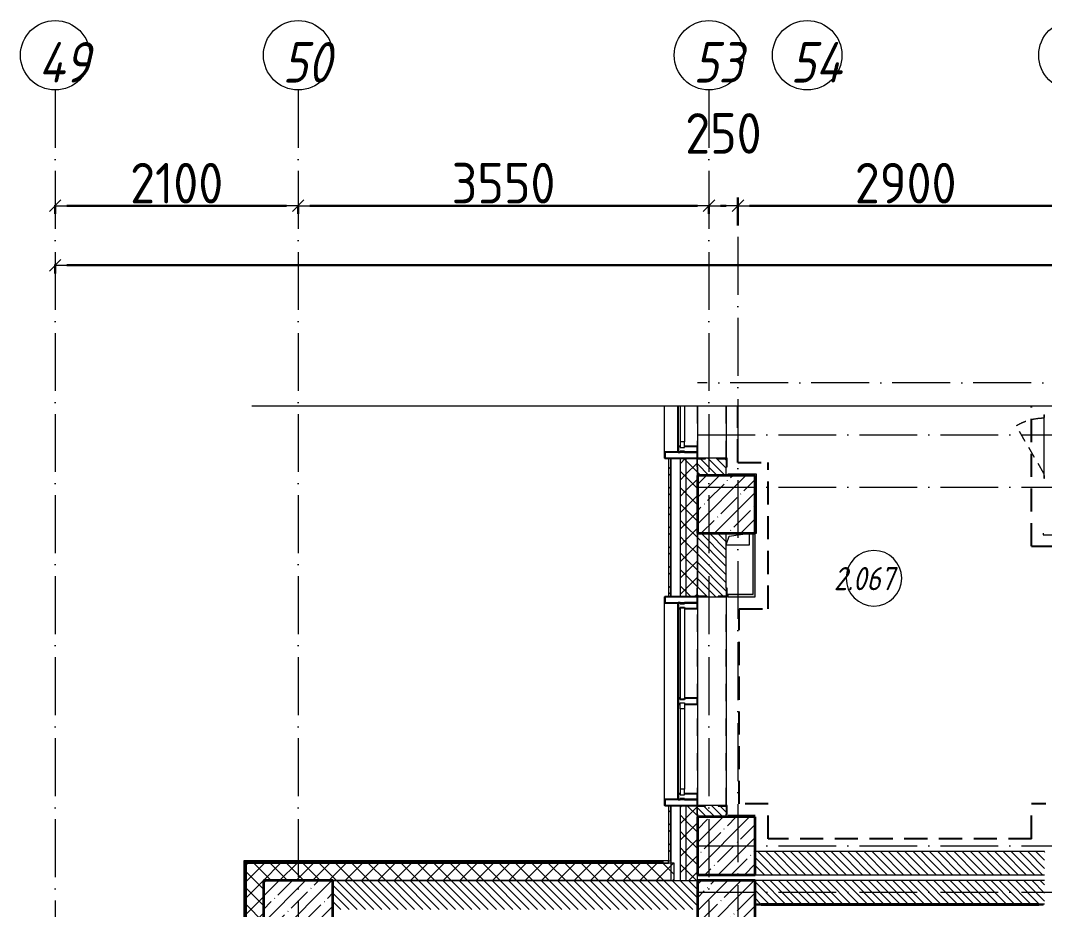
# Model space of a CAD drawing. Header units: millimetres. Extents: x -213536 to 1564669, y -45299 to 942238.
# Drawn here: x 277246 to 286096, y 257315 to 264995 of the extents above; entities that cross this region are included whole.
import ezdxf

# ---------------------------------------------------------------- set-up
doc = ezdxf.new("R2010")
doc.units = ezdxf.units.MM
for name, pattern in [('200_ШТРИХ_ш1п0_6_', [160, 100, -60]), ('50_200_ШТРИХ_1Т_ш5_п1_п1_', [700, 500, -100, 0, -100]), ('Штрих короткий', [300, 150, -150]), ('Штриховая _2 мм - 1 мм_', [300, 200, -100])]:
    doc.linetypes.add(name, pattern=pattern)
for name, color, linetype, lineweight in [('0-1', 7, 'Continuous', 5), ('0-2', 7, 'Continuous', 9), ('Импосты витража', 7, 'Continuous', 9), ('Импосты витража-1', 7, 'Continuous', 25), ('Каркас_Импост', 7, 'Continuous', 13), ('Каркас_Импост-1', 7, 'Continuous', 9), ('Марки помещений', 7, 'Continuous', 9), ('Несущие колонны', 7, 'Continuous', 9), ('Несущие колонны-1', 7, 'Continuous', 35), ('Обобщенные модели', 7, 'Continuous', 9), ('Общие ребра', 7, 'Continuous', 9), ('Окна', 7, 'Continuous', 9), ('Оси', 7, 'Continuous', 9), ('Оси-1', 7, 'Continuous', 20), ('Оси-2', 7, '50_200_ШТРИХ_1Т_ш5_п1_п1_', 9), ('Остекление-1', 7, 'Continuous', 9), ('Открывание в плане-2', 7, '200_ШТРИХ_ш1п0_6_', 9), ('Перемычка-1', 7, 'Штрих короткий', 9), ('Размеры', 7, 'Continuous', 15), ('Стены', 7, 'Continuous', 9), ('Стены-1', 7, 'Continuous', 13), ('Штриховка разреза-1', 7, 'Continuous', 9), ('Элементы узлов', 7, 'Continuous', 9)]:
    doc.layers.add(name, color=color, linetype=linetype, lineweight=lineweight)
doc.layers.add('СТ-1_1', color=7, linetype='Штриховая _2 мм - 1 мм_', lineweight=90, true_color=0x888888)
doc.layers.add('Штриховка разреза-3', color=7, linetype='Continuous', lineweight=9, true_color=0x0080ff)
doc.layers.get('0-2').off()
doc.styles.add('ISOCPEUR_I_1', font='isocpeui.ttf', dxfattribs={"width": 0.85, "height": 2.5})
doc.styles.add('ISOCPEUR_I_2', font='isocpeui.ttf', dxfattribs={"width": 0.85, "height": 2.3})
doc.styles.add('СПДС', font='isocpeur.ttf', dxfattribs={"width": 0.9})
doc.dimstyles.new('Размера А3', dxfattribs={"dimtxt": 200, "dimasz": 100, "dimexe": 70, "dimexo": 100, "dimgap": 20, "dimtad": 1, "dimdec": 0, "dimrnd": 10, "dimzin": 0, "dimdsep": 46, "dimtxsty": 'СПДС', "dimblk": 'ARROWHEAD_6', "dimcen": 1, "dimclrd": 256, "dimclre": 256, "dimclrt": 256, "dimazin": 0, "dimtfac": 1, "dimtdec": 0, "dimtmove": 2, "dimatfit": 3, "dimfxl": 1, "dimtolj": 1, "dimtzin": 0, "dimarcsym": 0})
pattern_1 = [(135, (0, 0), (-35.35534, -35.35534), [])]
pattern_2 = [(45, (0, 0), (-70.71068, 70.71068), []), (135, (0, 0), (-70.71068, -70.71068), [])]

# ---------------------------------------------------------------- blocks, each defined once
blk = doc.blocks.new('BSC_Колонна _Прямоугольная - 600х600-25984397-АИ2_02_План отделки стен 2-го этажа _Часть 2_')
at = {"layer": 'Несущие колонны'}
h = blk.add_hatch(dxfattribs=at)
h.set_pattern_fill('FP_12', color=256, style=0, pattern_type=2)
h.set_pattern_definition([(45, (-73400, -44450), (-114.04925, 114.04925), []), (45, (-73285.95, -44450), (-114.04925, 114.04925), [201.613, -40.323, 3.353, -36.97])])
h.paths.add_polyline_path([(-300, -300), (300, -300), (300, 300), (-300, 300)], flags=0)
at = {"layer": 'Несущие колонны-1'}
for p, q in [((300, 300), (-300, 300)), ((-300, 300), (-300, -300)), ((300, -300), (300, 300)), ((-300, -300), (300, -300))]:
    blk.add_line(p, q, dxfattribs=at)
blk = doc.blocks.new('BSC_Колонна _Прямоугольная - 500х500-V81-АИ2_02_План отделки стен 2-го этажа _Часть 2_')
at = {"layer": 'Несущие колонны'}
h = blk.add_hatch(dxfattribs=at)
h.set_pattern_fill('FP_91', color=256, style=0, pattern_type=2)
h.set_pattern_definition([(45, (-77100, -45050), (-114.04925, 114.04925), []), (45, (-76985.95, -45050), (-114.04925, 114.04925), [201.613, -40.323, 3.353, -36.97])])
h.paths.add_polyline_path([(-250, -250), (250, -250), (250, 250), (-250, 250), (-250, -203.2)], flags=0)
at = {"layer": 'Несущие колонны-1'}
for p, q in [((250, 250), (-250, 250)), ((-250, 250), (-250, -250)), ((250, -250), (250, 250)), ((-250, -250), (250, -250))]:
    blk.add_line(p, q, dxfattribs=at)
blk = doc.blocks.new('BSC_Колонна _Прямоугольная - 500х500-V129-АИ2_02_План отделки стен 2-го этажа _Часть 2_')
at = {"layer": 'Несущие колонны'}
h = blk.add_hatch(dxfattribs=at)
h.set_pattern_fill('FP_128', color=256, style=0, pattern_type=2)
h.set_pattern_definition([(315, (-48000, 77100), (114.04925, 114.04925), []), (315, (-48000, 76985.95), (114.04925, 114.04925), [201.613, -40.323, 3.353, -36.97])])
h.paths.add_polyline_path([(-250, 250), (-250, -250), (250, -250), (250, 250)], flags=0)
at = {"layer": 'Несущие колонны-1'}
for p, q in [((250, 250), (-250, 250)), ((-250, 250), (-250, -250)), ((250, -250), (250, 250)), ((-250, -250), (250, -250))]:
    blk.add_line(p, q, dxfattribs=at)
blk = doc.blocks.new('BSC_Колонна _Прямоугольная - 500х500-V135-АИ2_02_План отделки стен 2-го этажа _Часть 2_')
at = {"layer": 'Несущие колонны'}
h = blk.add_hatch(dxfattribs=at)
h.set_pattern_fill('FP_135', color=256, style=0, pattern_type=2)
h.set_pattern_definition([(45, (-77100, -44500), (-114.04925, 114.04925), []), (45, (-76985.95, -44500), (-114.04925, 114.04925), [201.613, -40.323, 3.353, -36.97])])
h.paths.add_polyline_path([(-250, -250), (250, -250), (250, 250), (-250, 250)], flags=0)
at = {"layer": 'Несущие колонны-1'}
for p, q in [((250, 250), (-250, 250)), ((-250, 250), (-250, -250)), ((250, -250), (250, 250)), ((-250, -250), (250, -250))]:
    blk.add_line(p, q, dxfattribs=at)
blk = doc.blocks.new('Проем_Дверь_Прямоугольный - 1800х2700h_оконные проемы-V166-АИ2_02_План отделки стен 2-го этажа _Часть 2_')
at = {"layer": 'Перемычка-1'}
for p, q in [((900, 125), (450, 125)), ((900, -125), (450, -125))]:
    blk.add_line(p, q, dxfattribs=at)
blk = doc.blocks.new('Проем_Дверь_Прямоугольный - 1800х2700h_оконные проемы-25805030-АИ2_02_План отделки стен 2-го этажа _Часть 2_')
at = {"layer": 'Перемычка-1'}
for p, q in [((900, 125), (-900, 125)), ((900, -125), (-900, -125))]:
    blk.add_line(p, q, dxfattribs=at)
blk = doc.blocks.new('PNS_Панель прямоугольная2 - Нр_Стекло - 40мм-V167-АИ2_02_План отделки стен 2-го этажа _Часть 2_')
at = {"layer": 'Каркас_Импост'}
for p, q in [((397.5, 40), (347.5, 40)), ((347.5, 40), (347.5, 0)), ((397.5, 0), (397.5, 40)), ((347.5, 0), (397.5, 0))]:
    blk.add_line(p, q, dxfattribs=at)
at = {"layer": 'Каркас_Импост-1'}
for p, q in [((37.5, 40), (347.5, 40)), ((37.5, 0), (347.5, 0))]:
    blk.add_line(p, q, dxfattribs=at)
blk = doc.blocks.new('Прямоугольный импост - Импост структурный с накладкой - 150мм-V168-АИ2_02_План отделки стен 2-го этажа _Часть 2_')
at = {"layer": 'Импосты витража'}
for p, q in [((76683, 48850), (76683, 48500)), ((76850, 48850), (76850, 48500))]:
    blk.add_line(p, q, dxfattribs=at)
blk = doc.blocks.new('Прямоугольный импост - Импост структурный с накладкой - 150мм-V150-АИ2_02_План отделки стен 2-го этажа _Часть 2_')
at = {"layer": 'Импосты витража-1'}
for p, q in [((-25, 0), (-25, 17)), ((-25, 17), (25, 17)), ((25, 0), (15, 0)), ((15, 0), (15, -40)), ((25, 17), (25, 0)), ((-25, -150), (-25, -40)), ((15, -40), (25, -40)), ((25, -40), (25, -150)), ((25, -150), (-25, -150))]:
    blk.add_line(p, q, dxfattribs=at)
blk = doc.blocks.new('Прямоугольный импост - Откос НВФ_50х280 мм-25993834-АИ2_02_План отделки стен 2-го этажа _Часть 2_')
at = {"layer": 'Импосты витража-1'}
for p, q in [((-50, 130), (0, 130)), ((-50, -150), (-50, 130)), ((0, 130), (0, -144)), ((0, -150), (-50, -150))]:
    blk.add_line(p, q, dxfattribs=at)
blk = doc.blocks.new('PNS_Панель прямоугольная2 - Нр_Стекло - 40мм-26243474-АИ2_02_План отделки стен 2-го этажа _Часть 2_')
at = {"layer": 'Каркас_Импост'}
for p, q in [((-397.5, 0), (-397.5, 40)), ((-397.5, 40), (-347.5, 40)), ((-347.5, 40), (-347.5, 0)), ((397.5, 40), (347.5, 40)), ((347.5, 40), (347.5, 0)), ((397.5, 0), (397.5, 40)), ((-347.5, 0), (-397.5, 0)), ((347.5, 0), (397.5, 0))]:
    blk.add_line(p, q, dxfattribs=at)
at = {"layer": 'Каркас_Импост-1'}
for p, q in [((-347.5, 40), (347.5, 40)), ((-347.5, 0), (347.5, 0))]:
    blk.add_line(p, q, dxfattribs=at)
blk = doc.blocks.new('Прямоугольный импост - Импост структурный с накладкой - 150мм-25647633-АИ2_02_План отделки стен 2-го этажа _Часть 2_')
at = {"layer": 'Импосты витража-1'}
for p, q in [((-25, 0), (-25, 17)), ((-25, 17), (25, 17)), ((-15, 0), (-25, 0)), ((-15, -40), (-15, 0)), ((25, 17), (25, 0)), ((-25, -150), (-25, -40)), ((-25, -40), (-15, -40)), ((25, -40), (25, -150)), ((25, -150), (-25, -150))]:
    blk.add_line(p, q, dxfattribs=at)
blk = doc.blocks.new('Прямоугольный импост - Импост структурный с накладкой - 150мм-25647642-АИ2_02_План отделки стен 2-го этажа _Часть 2_')
at = {"layer": 'Импосты витража'}
for p, q in [((42475, -100), (43250, -100)), ((42475, -267), (43250, -267))]:
    blk.add_line(p, q, dxfattribs=at)
blk = doc.blocks.new('PNS_Панель прямоугольная1 - Нр_Стекло - 40мм-25259299-АИ2_02_План отделки стен 2-го этажа _Часть 2_')
at = {"layer": 'Остекление-1'}
for p, q in [((-387.5, 40), (387.5, 40)), ((-397.5, 0), (397.5, 0)), ((387.5, 0), (-387.5, 0))]:
    blk.add_line(p, q, dxfattribs=at)
blk = doc.blocks.new('Прямоугольный импост - Импост структурный с накладкой - 150мм-25647644-АИ2_02_План отделки стен 2-го этажа _Часть 2_')
at = {"layer": 'Импосты витража-1'}
for p, q in [((-25, 0), (-25, 17)), ((-25, 17), (25, 17)), ((-15, 0), (-25, 0)), ((-15, -40), (-15, 0)), ((25, 0), (15, 0)), ((15, 0), (15, -40)), ((25, 17), (25, 0)), ((-25, -150), (-25, -40)), ((-25, -40), (-15, -40)), ((15, -40), (25, -40)), ((25, -40), (25, -150)), ((25, -150), (-25, -150))]:
    blk.add_line(p, q, dxfattribs=at)
blk = doc.blocks.new('Прямоугольный импост - Откос НВФ_50х280 мм-25993838-АИ2_02_План отделки стен 2-го этажа _Часть 2_')
at = {"layer": 'Импосты витража-1'}
for p, q in [((0, 130), (-50, 130)), ((-50, 130), (-50, -150)), ((0, -144), (0, 130)), ((-50, -150), (0, -150))]:
    blk.add_line(p, q, dxfattribs=at)
blk = doc.blocks.new('Фахверк_СКБ_Уголок - 250_2700_1-27501432-АИ2_02_План отделки стен 2-го этажа _Часть 2_')
at = {"layer": 'Обобщенные модели'}
for p, q in [((200, 181), (125, 181)), ((125, 181), (125, 106)), ((200, 175), (200, 181)), ((125, 106), (131, 106)), ((131, 106), (131, 175)), ((131, 175), (200, 175)), ((131, -6), (125, -6)), ((125, -6), (125, -81)), ((125, -81), (200, -81)), ((131, -75), (131, -6)), ((200, -75), (131, -75)), ((200, -81), (200, -75))]:
    blk.add_line(p, q, dxfattribs=at)
blk = doc.blocks.new('Фахверк_СКБ_Уголок - 250_2700-27497298-АИ2_02_План отделки стен 2-го этажа _Часть 2_')
at = {"layer": 'Обобщенные модели'}
for p, q in [((200, 181), (125, 181)), ((125, 181), (125, 106)), ((200, 175), (200, 181)), ((125, 106), (131, 106)), ((131, 106), (131, 175)), ((131, 175), (200, 175)), ((131, -6), (125, -6)), ((125, -6), (125, -81)), ((125, -81), (200, -81)), ((131, -75), (131, -6)), ((200, -75), (131, -75)), ((200, -81), (200, -75))]:
    blk.add_line(p, q, dxfattribs=at)
blk = doc.blocks.new('Л_Общий_Лючок - Лючок-29684560-АИ2_02_План отделки стен 2-го этажа _Часть 2_')
at = {"layer": 'Окна'}
for p, q in [((524, 6), (-24, 6)), ((-24, 6), (-24, 0)), ((-24, 0), (0, 0)), ((500, 0), (524, 0)), ((524, 6), (524, 0))]:
    blk.add_line(p, q, dxfattribs=at)
at = {"layer": 'Открывание в плане-2'}
blk.add_line((16.4, 6), (428.6, 244), dxfattribs=at)
blk.add_arc((6, 0), 488, 0.70805, 30, dxfattribs=at)
blk = doc.blocks.new('AR_Отверстие прямоугольное _в плите_ - AR_Отверстие прямоугольное _в плите_-V209-АИ2_02_План отделки стен 2-го этажа _Часть 2_')
at = {"layer": 'Обобщенные модели'}
for p, q in [((-100, -50), (-75, 25)), ((-75, 25), (100, 50)), ((100, -50), (100, 50)), ((-100, -50), (100, -50))]:
    blk.add_line(p, q, dxfattribs=at)
blk = doc.blocks.new('Отлив_СКБ - Отлив витража_120_НВФ-V242-АИ2_02_План отделки стен 2-го этажа _Часть 2_')
at = {"layer": 'Окна'}
for p, q in [((0, 113), (0, 120)), ((450, 120), (0, 120)), ((50, 2), (450, 2))]:
    blk.add_line(p, q, dxfattribs=at)
blk = doc.blocks.new('Отлив_СКБ - Отлив витража_120_НВФ-31885689-АИ2_02_План отделки стен 2-го этажа _Часть 2_')
at = {"layer": 'Окна'}
for p, q in [((0, 113), (0, 120)), ((1800, 120), (0, 120)), ((1800, 120), (1800, 113)), ((50, 2), (1750, 2))]:
    blk.add_line(p, q, dxfattribs=at)
blk = doc.blocks.new('Стены 10 - Стены 4-31628020-АИ2_02_План отделки стен 2-го этажа _Часть 2_')
at = {"layer": 'Стены-1'}
for p, q in [((23850, 9731), (23800, 9731)), ((23800, 9731), (23800, 9711)), ((23800, 9711), (23850, 9711)), ((23850, 9711), (23850, 9731))]:
    blk.add_line(p, q, dxfattribs=at)
blk = doc.blocks.new('0125-Р-ОО-Ш2-АР-о_23_10_2024_rvt-1-АИ2_02_План отделки стен 2-го этажа _Часть 2_')
at = {"layer": 'Штриховка разреза-1'}
h = blk.add_hatch(dxfattribs=at)
h.set_pattern_fill('FP_80', color=256, style=0, pattern_type=2)
h.set_pattern_definition([(45, (0, 0), (-85.53659, 85.53659), []), (45, (57.02, 0), (-85.53659, 85.53659), [])])
h.paths.add_polyline_path([(76600, 44920), (76620, 44920), (76620, 45400), (76600, 45400)], flags=0)
h.paths.add_polyline_path([(76620, 47200), (76620, 48400), (76600, 48400), (76600, 47200)], flags=0)
h = blk.add_hatch(dxfattribs=at)
h.set_pattern_fill('FP_81', color=256, style=0, pattern_type=2)
h.set_pattern_definition(pattern_2)
h.paths.add_polyline_path([(76750, 44750), (76750, 45400), (76700, 45400), (76700, 44750)], flags=0)
h.paths.add_polyline_path([(76700, 47200), (76750, 47200), (76750, 48400), (76700, 48400), (76700, 47618.9)], flags=0)
h = blk.add_hatch(dxfattribs=at)
h.set_pattern_fill('FP_81', color=256, style=0, pattern_type=2)
h.set_pattern_definition(pattern_2)
h.paths.add_polyline_path([(76750, 44750), (76850, 44750), (76850, 45325), (76844, 45325), (76844, 45400), (76750, 45400), (76750, 44846.8)], flags=0)
h.paths.add_polyline_path([(76750, 47200), (76844, 47200), (76844, 47275), (76850, 47275), (76850, 48325), (76844, 48325), (76844, 48400), (76750, 48400), (76750, 47618.9)], flags=0)
h = blk.add_hatch(dxfattribs=at)
h.set_pattern_fill('FP_2', color=256, style=0, pattern_type=2)
h.set_pattern_definition(pattern_1)
h.paths.add_polyline_path([(77038.4, 48250), (77100, 48250), (77100, 48394), (77031, 48394), (77031, 48400), (76919, 48400), (76919, 48394), (76850, 48394), (76850, 48250), (76919, 48250)], flags=0)
h = blk.add_hatch(dxfattribs=at)
h.set_pattern_fill('FP_2', color=256, style=0, pattern_type=2)
h.set_pattern_definition(pattern_1)
h.paths.add_polyline_path([(76919, 45300), (77100, 45300), (77100, 45394), (77031, 45394), (77031, 45400), (76919, 45400), (76919, 45394), (76850, 45394), (76850, 45300)], flags=0)
h.paths.add_polyline_path([(77031, 47200), (77031, 47206), (77100, 47206), (77100, 47750), (76850, 47750), (76850, 47206), (76919, 47206), (76919, 47200)], flags=0)
h = blk.add_hatch(dxfattribs=at)
h.set_pattern_fill('FP_2', color=256, style=0, pattern_type=2)
h.set_pattern_definition(pattern_1)
h.paths.add_polyline_path([(79850, 44800), (79850, 45000), (77350, 45000), (77350, 44800), (79834.4, 44800)], flags=0)
h = blk.add_hatch(dxfattribs=at)
h.set_pattern_fill('FP_81', color=256, style=0, pattern_type=2)
h.set_pattern_definition(pattern_2)
h.paths.add_polyline_path([(73025, 14150), (73100, 14150), (73100, 15445), (73094, 15445), (73094, 15520), (72950, 15520), (72950, 14150)], flags=0)
h.paths.add_polyline_path([(73094, 17220), (73094, 17295), (73100, 17295), (73100, 18085), (73094, 18085), (73094, 18160), (72950, 18160), (72950, 17220)], flags=0)
h.paths.add_polyline_path([(73094, 19860), (73094, 19935), (73100, 19935), (73100, 21325), (73094, 21325), (73094, 21400), (72950, 21400), (72950, 19860)], flags=0)
h.paths.add_polyline_path([(73094, 23100), (73094, 23175), (73100, 23175), (73100, 23965), (73094, 23965), (73094, 24040), (72950, 24040), (72950, 23100)], flags=0)
h.paths.add_polyline_path([(72950, 25740), (73094, 25740), (73094, 25815), (73100, 25815), (73100, 27205), (73094, 27205), (73094, 27280), (72950, 27280), (72950, 26366)], flags=0)
h.paths.add_polyline_path([(73094, 28980), (73094, 29055), (73100, 29055), (73100, 29845), (73094, 29845), (73094, 29920), (72950, 29920), (72950, 28980)], flags=0)
h.paths.add_polyline_path([(73094, 31620), (73094, 31695), (73100, 31695), (73100, 33085), (73094, 33085), (73094, 33160), (72950, 33160), (72950, 31620)], flags=0)
h.paths.add_polyline_path([(73094, 34860), (73094, 34935), (73100, 34935), (73100, 35725), (73094, 35725), (73094, 35800), (72950, 35800), (72950, 34860)], flags=0)
h.paths.add_polyline_path([(73094, 37500), (73094, 37575), (73100, 37575), (73100, 38965), (73094, 38965), (73094, 39040), (72950, 39040), (72950, 37500)], flags=0)
h.paths.add_polyline_path([(72950, 40740), (73094, 40740), (73094, 40815), (73100, 40815), (73100, 41605), (73094, 41605), (73094, 41680), (72950, 41680), (72950, 40746)], flags=0)
h.paths.add_polyline_path([(73094, 43380), (73094, 43455), (73100, 43455), (73100, 44900), (72950, 44900), (72950, 43380)], flags=0)
h = blk.add_hatch(dxfattribs=at)
h.set_pattern_fill('FP_81', color=256, style=0, pattern_type=2)
h.set_pattern_definition(pattern_2)
h.paths.add_polyline_path([(76650, 44750), (76650, 44900), (73100, 44900), (73100, 44750), (76106.4, 44750)], flags=0)
h = blk.add_hatch(dxfattribs=at)
h.set_pattern_fill('FP_2', color=256, style=0, pattern_type=2)
h.set_pattern_definition(pattern_1)
h.paths.add_polyline_path([(76850, 44500), (76850, 44750), (73700, 44750), (73700, 44500), (76106.4, 44500)], flags=0)
h = blk.add_hatch(dxfattribs=at)
h.set_pattern_fill('FP_2', color=256, style=0, pattern_type=2)
h.set_pattern_definition(pattern_1)
h.paths.add_polyline_path([(77350, 44550), (79850, 44550), (79850, 44750), (77350, 44750)], flags=0)
at = {"layer": 'Общие ребра'}
for p, q in [((76620, 47200), (76620, 48400)), ((76620, 48400), (76620, 47200)), ((76700, 48400), (76700, 47200)), ((76750, 48400), (76750, 47200)), ((76850, 48325), (76850, 48250)), ((76850, 48250), (76850, 48325)), ((76850, 47750), (76850, 47275)), ((76850, 47275), (76850, 47750)), ((76620, 44920), (76620, 45400)), ((76620, 45400), (76620, 44920)), ((76700, 45400), (76700, 44750)), ((76750, 45400), (76750, 44750)), ((76850, 45325), (76850, 45300)), ((76850, 45300), (76850, 45325)), ((76550, 44912), (72938, 44912)), ((72938, 44907), (72938, 44912)), ((72938, 44900), (72938, 44907)), ((72938, 44900), (72938, 43380)), ((76550, 44907), (72943, 44907)), ((72943, 44900), (72943, 44907)), ((72943, 44900), (72943, 43380)), ((72950, 44900), (72950, 43380)), ((72950, 43380), (72950, 44900)), ((76620, 44750), (76700, 44750)), ((76700, 44750), (76750, 44750)), ((76750, 44750), (76850, 44750))]:
    blk.add_line(p, q, dxfattribs=at)
at = {"layer": 'Стены'}
for p, q in [((77100, 48850), (77100, 48400)), ((77100, 47200), (77100, 45400))]:
    blk.add_line(p, q, dxfattribs=at)
at = {"layer": 'Стены-1'}
for p, q in [((76620, 48400), (76600, 48400)), ((76600, 48400), (76600, 47200)), ((76844, 48400), (76620, 48400)), ((77031, 48400), (76919, 48400)), ((77100, 48250), (77100, 48325)), ((77100, 47275), (77100, 47750)), ((76600, 47200), (76620, 47200)), ((76620, 47200), (76844, 47200)), ((76919, 47200), (77031, 47200)), ((76620, 45400), (76600, 45400)), ((76600, 45400), (76600, 44920)), ((76844, 45400), (76620, 45400)), ((77031, 45400), (76919, 45400)), ((77100, 45300), (77100, 45325)), ((79850, 45000), (77350, 45000)), ((76550, 44920), (72930, 44920)), ((72930, 44920), (72930, 44912)), ((72930, 44912), (72930, 44900)), ((72930, 44900), (72930, 43380)), ((73100, 44900), (72950, 44900)), ((72950, 44900), (76550, 44900)), ((76650, 44900), (73100, 44900)), ((76550, 44900), (76550, 44920)), ((76600, 44920), (76620, 44920)), ((76620, 44920), (76620, 44750)), ((76650, 44750), (76650, 44900)), ((76850, 44750), (76850, 44800)), ((77350, 44800), (79850, 44800)), ((76620, 44750), (73700, 44750)), ((73700, 44750), (76650, 44750)), ((79850, 44750), (77350, 44750)), ((77350, 44550), (79850, 44550))]:
    blk.add_line(p, q, dxfattribs=at)
at = {"layer": '0-2'}
for name, p, rotation in [('Отлив_СКБ - Отлив витража_120_НВФ-V242-АИ2_02_План отделки стен 2-го этажа _Часть 2_', (76683, 48400), 90), ('PNS_Панель прямоугольная2 - Нр_Стекло - 40мм-V167-АИ2_02_План отделки стен 2-го этажа _Часть 2_', (76700, 48887.5), 269.9999999999966), ('Проем_Дверь_Прямоугольный - 1800х2700h_оконные проемы-V166-АИ2_02_План отделки стен 2-го этажа _Часть 2_', (76975, 49300), 269.9999999999999), ('Л_Общий_Лючок - Лючок-29684560-АИ2_02_План отделки стен 2-го этажа _Часть 2_', (79850, 48250), 89.9999999999999), ('Фахверк_СКБ_Уголок - 250_2700_1-27501432-АИ2_02_План отделки стен 2-го этажа _Часть 2_', (76925, 48525), 269.9999999999999), ('BSC_Колонна _Прямоугольная - 500х500-V129-АИ2_02_План отделки стен 2-го этажа _Часть 2_', (77100, 48000), 89.9999999999999), ('Фахверк_СКБ_Уголок - 250_2700-27497298-АИ2_02_План отделки стен 2-го этажа _Часть 2_', (77025, 47075), 89.99999999999991), ('Отлив_СКБ - Отлив витража_120_НВФ-31885689-АИ2_02_План отделки стен 2-го этажа _Часть 2_', (76683, 45400), 90), ('Прямоугольный импост - Откос НВФ_50х280 мм-25993838-АИ2_02_План отделки стен 2-го этажа _Часть 2_', (76700, 47200), 89.99999999999659), ('Проем_Дверь_Прямоугольный - 1800х2700h_оконные проемы-25805030-АИ2_02_План отделки стен 2-го этажа _Часть 2_', (76975, 46300), 269.9999999999999), ('Прямоугольный импост - Импост структурный с накладкой - 150мм-25647642-АИ2_02_План отделки стен 2-го этажа _Часть 2_', (76950, 89575), 269.9999999999988), ('PNS_Панель прямоугольная1 - Нр_Стекло - 40мм-25259299-АИ2_02_План отделки стен 2-го этажа _Часть 2_', (76700, 46712.5), 269.9999999999966), ('Прямоугольный импост - Импост структурный с накладкой - 150мм-25647642-АИ2_02_План отделки стен 2-го этажа _Часть 2_', (76950, 88750), 269.9999999999988), ('PNS_Панель прямоугольная2 - Нр_Стекло - 40мм-26243474-АИ2_02_План отделки стен 2-го этажа _Часть 2_', (76700, 45887.5), 269.9999999999966), ('Фахверк_СКБ_Уголок - 250_2700_1-27501432-АИ2_02_План отделки стен 2-го этажа _Часть 2_', (76925, 45525), 269.9999999999999)]:
    blk.add_blockref(name, p, dxfattribs=dict(at, rotation=rotation))
for name, p in [('Прямоугольный импост - Импост структурный с накладкой - 150мм-V168-АИ2_02_План отделки стен 2-го этажа _Часть 2_', (0, 0)), ('AR_Отверстие прямоугольное _в плите_ - AR_Отверстие прямоугольное _в плите_-V209-АИ2_02_План отделки стен 2-го этажа _Часть 2_', (77200, 47700)), ('BSC_Колонна _Прямоугольная - 500х500-V81-АИ2_02_План отделки стен 2-го этажа _Часть 2_', (77100, 45050)), ('Стены 10 - Стены 4-31628020-АИ2_02_План отделки стен 2-го этажа _Часть 2_', (52750, 35189)), ('BSC_Колонна _Прямоугольная - 600х600-25984397-АИ2_02_План отделки стен 2-го этажа _Часть 2_', (73400, 44450)), ('BSC_Колонна _Прямоугольная - 500х500-V135-АИ2_02_План отделки стен 2-го этажа _Часть 2_', (77100, 44500))]:
    blk.add_blockref(name, p, dxfattribs=at)
at = {"layer": '0-2', "extrusion": (0, 0, -1), "rotation": 270.0000000000034}
for name, p in [('Прямоугольный импост - Импост структурный с накладкой - 150мм-V150-АИ2_02_План отделки стен 2-го этажа _Часть 2_', (-76700, 48475)), ('Прямоугольный импост - Откос НВФ_50х280 мм-25993834-АИ2_02_План отделки стен 2-го этажа _Часть 2_', (-76700, 48400)), ('Прямоугольный импост - Импост структурный с накладкой - 150мм-25647644-АИ2_02_План отделки стен 2-го этажа _Часть 2_', (-76700, 47125)), ('Прямоугольный импост - Импост структурный с накладкой - 150мм-25647633-АИ2_02_План отделки стен 2-го этажа _Часть 2_', (-76700, 46300)), ('Прямоугольный импост - Импост структурный с накладкой - 150мм-V150-АИ2_02_План отделки стен 2-го этажа _Часть 2_', (-76700, 45475)), ('Прямоугольный импост - Откос НВФ_50х280 мм-25993834-АИ2_02_План отделки стен 2-го этажа _Часть 2_', (-76700, 45400))]:
    blk.add_blockref(name, p, dxfattribs=at)
blk = doc.blocks.new('DET_Линия разрыва - По умолчанию-18881922-АИ2_02_План отделки стен 2-го этажа _Часть 2_')
at = {"layer": 'Элементы узлов'}
blk.add_line((16354.1, 0), (224.2, 0), dxfattribs=at)
blk = doc.blocks.new('AI_Марка_Помещение_х1__Общий_E___ISO-2_1K_ - Номер-16210215-АИ2_02_План отделки стен 2-го этажа _Часть 2_')
at = {"layer": 'Марки помещений'}
for start, end in [(360, 180), (180, 360)]:
    blk.add_arc((0.039, 0.312), 2.4, start, end, dxfattribs=at)
blk = doc.blocks.new('Ось сетки - Круг_Ø6_00__ISO-2_5_0_9K_-16731441-АИ2_02_План отделки стен 2-го этажа _Часть 2_')
at = {"layer": 'Оси-1'}
blk.add_circle((0, 0), 3, dxfattribs=at)
blk = doc.blocks.new('ARROWHEAD_6')
at = {"color": 0, "linetype": 'Continuous'}
for p, q in [((0, 0), (-1, 0)), ((-0.5, -0.5), (0.5, 0.5))]:
    blk.add_line(p, q, dxfattribs=at)
blk = doc.blocks.new('*D3002')
at = {"layer": 'Defpoints', "color": 0, "transparency": 16777216}
for p in [(277545.6, 263501.1), (279645.6, 263501.1), (279645.6, 263395.1)]:
    blk.add_point(p, dxfattribs=at)
at = {"layer": 'Размеры', "lineweight": -2, "transparency": 16777216}
for p, q in [((277545.6, 263401.1), (277545.6, 263325.1)), ((277645.6, 263395.1), (279545.6, 263395.1)), ((279645.6, 263401.1), (279645.6, 263325.1))]:
    blk.add_line(p, q, dxfattribs=at)
at = {"layer": 'Размеры', "lineweight": -2, "transparency": 16777216, "xscale": 100, "yscale": 100, "zscale": 100, "rotation": 180}
blk.add_blockref('ARROWHEAD_6', (277545.6, 263395.1), dxfattribs=at)
at = {"layer": 'Размеры', "lineweight": -2, "transparency": 16777216, "xscale": 100, "yscale": 100, "zscale": 100}
blk.add_blockref('ARROWHEAD_6', (279645.6, 263395.1), dxfattribs=at)
at = {"layer": 'Размеры', "lineweight": 25, "transparency": 16777216, "insert": (278595.6, 263590.1), "char_height": 350, "width": 2.3, "attachment_point": 5, "style": 'СПДС'}
blk.add_mtext('\\A1;2100', dxfattribs=at)
blk = doc.blocks.new('*D3003')
at = {"layer": 'Defpoints', "color": 0, "transparency": 16777216}
for p in [(279645.6, 263501.1), (283195.6, 263501.1), (283195.6, 263395.1)]:
    blk.add_point(p, dxfattribs=at)
at = {"layer": 'Размеры', "lineweight": -2, "transparency": 16777216}
for p, q in [((279645.6, 263401.1), (279645.6, 263325.1)), ((279745.6, 263395.1), (283095.6, 263395.1)), ((283195.6, 263401.1), (283195.6, 263325.1))]:
    blk.add_line(p, q, dxfattribs=at)
at = {"layer": 'Размеры', "lineweight": -2, "transparency": 16777216, "xscale": 100, "yscale": 100, "zscale": 100, "rotation": 180}
blk.add_blockref('ARROWHEAD_6', (279645.6, 263395.1), dxfattribs=at)
at = {"layer": 'Размеры', "lineweight": -2, "transparency": 16777216, "xscale": 100, "yscale": 100, "zscale": 100}
blk.add_blockref('ARROWHEAD_6', (283195.6, 263395.1), dxfattribs=at)
at = {"layer": 'Размеры', "lineweight": 25, "transparency": 16777216, "insert": (281420.6, 263590.1), "char_height": 350, "width": 2.488, "attachment_point": 5, "style": 'СПДС'}
blk.add_mtext('\\A1;3550', dxfattribs=at)
blk = doc.blocks.new('*D3004')
at = {"layer": 'Defpoints', "color": 0, "transparency": 16777216}
for p in [(283195.6, 263501.1), (283445.6, 263395.1), (283445.6, 263125.4)]:
    blk.add_point(p, dxfattribs=at)
at = {"layer": 'Размеры', "lineweight": -2, "transparency": 16777216}
for p, q in [((283445.6, 263225.4), (283445.6, 263465.1)), ((283195.6, 263401.1), (283195.6, 263325.1)), ((283295.6, 263395.1), (283345.6, 263395.1))]:
    blk.add_line(p, q, dxfattribs=at)
at = {"layer": 'Размеры', "lineweight": -2, "transparency": 16777216, "xscale": 100, "yscale": 100, "zscale": 100, "rotation": 180}
blk.add_blockref('ARROWHEAD_6', (283195.6, 263395.1), dxfattribs=at)
at = {"layer": 'Размеры', "lineweight": -2, "transparency": 16777216, "xscale": 100, "yscale": 100, "zscale": 100}
blk.add_blockref('ARROWHEAD_6', (283445.6, 263395.1), dxfattribs=at)
at = {"layer": 'Размеры', "lineweight": 25, "transparency": 16777216, "insert": (283320.6, 264020.1), "char_height": 350, "width": 1.866, "attachment_point": 5, "style": 'СПДС'}
blk.add_mtext('\\A1;250', dxfattribs=at)
blk = doc.blocks.new('*D3005')
at = {"layer": 'Defpoints', "color": 0, "transparency": 16777216}
for p in [(286345.6, 263501.1), (286345.6, 263395.1), (283445.6, 263125.4)]:
    blk.add_point(p, dxfattribs=at)
at = {"layer": 'Размеры', "lineweight": -2, "transparency": 16777216}
for p, q in [((283445.6, 263225.4), (283445.6, 263465.1)), ((283545.6, 263395.1), (286245.6, 263395.1)), ((286345.6, 263401.1), (286345.6, 263325.1))]:
    blk.add_line(p, q, dxfattribs=at)
at = {"layer": 'Размеры', "lineweight": -2, "transparency": 16777216, "xscale": 100, "yscale": 100, "zscale": 100, "rotation": 180}
blk.add_blockref('ARROWHEAD_6', (283445.6, 263395.1), dxfattribs=at)
at = {"layer": 'Размеры', "lineweight": -2, "transparency": 16777216, "xscale": 100, "yscale": 100, "zscale": 100}
blk.add_blockref('ARROWHEAD_6', (286345.6, 263395.1), dxfattribs=at)
at = {"layer": 'Размеры', "lineweight": 25, "transparency": 16777216, "insert": (284895.6, 263590.1), "char_height": 350, "width": 2.488, "attachment_point": 5, "style": 'СПДС'}
blk.add_mtext('\\A1;2900', dxfattribs=at)
blk = doc.blocks.new('*D3014')
at = {"layer": 'Defpoints', "color": 0, "transparency": 16777216}
for p in [(277545.6, 262986.7), (309745.6, 262986.7), (309745.6, 262880.7)]:
    blk.add_point(p, dxfattribs=at)
at = {"layer": 'Размеры', "lineweight": -2, "transparency": 16777216}
for p, q in [((277545.6, 262886.7), (277545.6, 262810.7)), ((277645.6, 262880.7), (309645.6, 262880.7)), ((309745.6, 262886.7), (309745.6, 262810.7))]:
    blk.add_line(p, q, dxfattribs=at)
at = {"layer": 'Размеры', "lineweight": -2, "transparency": 16777216, "xscale": 100, "yscale": 100, "zscale": 100, "rotation": 180}
blk.add_blockref('ARROWHEAD_6', (277545.6, 262880.7), dxfattribs=at)
at = {"layer": 'Размеры', "lineweight": -2, "transparency": 16777216, "xscale": 100, "yscale": 100, "zscale": 100}
blk.add_blockref('ARROWHEAD_6', (309745.6, 262880.7), dxfattribs=at)
at = {"layer": 'Размеры', "lineweight": 25, "transparency": 16777216, "insert": (293645.6, 263075.7), "char_height": 350, "width": 3.111, "attachment_point": 5, "style": 'СПДС'}
blk.add_mtext('\\A1;32200', dxfattribs=at)
blk = doc.blocks.new('Оси1')
at = {"layer": 'Оси-2'}
for p, q in [((277545.6, 264395.4), (277545.6, 211864.5)), ((279645.6, 264395.4), (279645.6, 211864.5)), ((283195.6, 264395.4), (283195.6, 227065.2)), ((283445.6, 263125.4), (283445.6, 227065.2)), ((311183.9, 261865.2), (283095.6, 261865.2)), ((283095.6, 261415.2), (312453.9, 261415.2)), ((283095.6, 260965.2), (311183.9, 260965.2)), ((283095.6, 257865.2), (311183.9, 257865.2)), ((283095.6, 257465.2), (312453.9, 257465.2))]:
    blk.add_line(p, q, dxfattribs=at)
at = {"layer": 'Оси-1', "xscale": 99.99999999999993, "yscale": 99.99999999999993, "zscale": 99.99999999999993, "rotation": 180}
for p in [(277545.6, 264695.4), (279645.6, 264695.4), (283195.6, 264695.4), (284044.5, 264695.4), (286345.6, 264695.4)]:
    blk.add_blockref('Ось сетки - Круг_Ø6_00__ISO-2_5_0_9K_-16731441-АИ2_02_План отделки стен 2-го этажа _Часть 2_', p, dxfattribs=at)
at = {"layer": 'Оси', "char_height": 350, "attachment_point": 1, "style": 'ISOCPEUR_I_1'}
for s, insert, width in [('49', (277402.2, 264809.3), 425.696), ('50', (279511.2, 264809.3), 404.05), ('53', (283061.2, 264809.3), 404.05), ('54', (283901.1, 264809.3), 425.696)]:
    blk.add_mtext(s, dxfattribs=dict(at, insert=insert, width=width))
at = {"layer": 'Размеры', "lineweight": 25}
for base, p1, p2, picture, middle in [((283445.6, 263395.1), (283195.6, 263501.1), (283445.6, 263125.4), '*D3004', (283320.6, 264020.1)), ((279645.6, 263395.1), (277545.6, 263501.1), (279645.6, 263501.1), '*D3002', (278595.6, 263590.1)), ((283195.6, 263395.1), (279645.6, 263501.1), (283195.6, 263501.1), '*D3003', (281420.6, 263590.1)), ((286345.6, 263395.1), (283445.6, 263125.4), (286345.6, 263501.1), '*D3005', (284895.6, 263590.1)), ((309745.6, 262880.7), (277545.6, 262986.7), (309745.6, 262986.7), '*D3014', (293645.6, 263075.7))]:
    dim = blk.add_linear_dim(base=base, p1=p1, p2=p2, dimstyle='Размера А3', override={"dimtxt": 350}, dxfattribs=at)
    dim.commit()
    dim.dimension.update_dxf_attribs({"geometry": picture, "text_midpoint": middle})

msp = doc.modelspace()

# ---------------------------------------------------------------- hatches: boundary and pattern name
at = {"layer": 'Штриховка разреза-3'}
for points in [[(283595.6, 260035.2), (283595.6, 260565.2), (283575.6, 260565.2), (283575.6, 260035.2)], [(283357.6, 260015.2), (283595.6, 260015.2), (283595.6, 260035.2), (283357.6, 260035.2)]]:
    msp.add_hatch(color=256, dxfattribs=at).paths.add_polyline_path(points, flags=0)

# ---------------------------------------------------------------- linework, layer by layer
at = {"layer": 'Общие ребра'}
msp.add_line((283357.6, 260035.2), (283357.6, 260015.2), dxfattribs=at)
at = {"layer": 'СТ-1_1', "lineweight": 25}
for p, q in [((283445.6, 261177.2), (283445.6, 261665.2)), ((285983.6, 260453.2), (285983.6, 261665.2)), ((283445.6, 261177.2), (283707.6, 261177.2)), ((283707.6, 259913.2), (283707.6, 261177.2)), ((285983.6, 260453.2), (297233.6, 260453.2)), ((283457.6, 258227.2), (283457.6, 259913.2)), ((283457.6, 259913.2), (283707.6, 259913.2)), ((283707.6, 258227.2), (283457.6, 258227.2)), ((283707.6, 257927.2), (283707.6, 258227.2)), ((286707.6, 258227.2), (285983.6, 258227.2)), ((285983.6, 257927.2), (285983.6, 258227.2)), ((285983.6, 257927.2), (283707.6, 257927.2))]:
    msp.add_line(p, q, dxfattribs=at)
at = {"layer": 'Стены'}
for p, q in [((286083.6, 257353.2), (286083.6, 257365.2)), ((283645.6, 257353.2), (283607.6, 257353.2)), ((286083.6, 257353.2), (286045.6, 257353.2))]:
    msp.add_line(p, q, dxfattribs=at)
at = {"layer": 'Стены-1'}
for p, q in [((283607.6, 261077.2), (283357.6, 261077.2)), ((283607.6, 260565.2), (283607.6, 261077.2)), ((283575.6, 260565.2), (283575.6, 260035.2)), ((283595.6, 260015.2), (283595.6, 260565.2)), ((283595.6, 260565.2), (283607.6, 260565.2)), ((286083.6, 260565.2), (286083.6, 260553.2)), ((286083.6, 260553.2), (292239.6, 260553.2)), ((283575.6, 260035.2), (283357.6, 260035.2)), ((283357.6, 260015.2), (283595.6, 260015.2)), ((283595.6, 258127.2), (283357.6, 258127.2)), ((286045.6, 257365.2), (283645.6, 257365.2)), ((283645.6, 257365.2), (283645.6, 257353.2)), ((286045.6, 257353.2), (286045.6, 257365.2)), ((283645.6, 257353.2), (286045.6, 257353.2))]:
    msp.add_line(p, q, dxfattribs=at)

# ---------------------------------------------------------------- block references
at = {"color": 2, "lineweight": 30}
msp.add_blockref('Оси1', (0, 0), dxfattribs=at)
at = {"layer": '0-1'}
msp.add_blockref('0125-Р-ОО-Ш2-АР-о_23_10_2024_rvt-1-АИ2_02_План отделки стен 2-го этажа _Часть 2_', (206245.6, 212815.2), dxfattribs=at)
at = {"layer": 'Марки помещений', "xscale": 99.99999999999993, "yscale": 99.99999999999993, "zscale": 99.99999999999993}
msp.add_blockref('AI_Марка_Помещение_х1__Общий_E___ISO-2_1K_ - Номер-16210215-АИ2_02_План отделки стен 2-го этажа _Часть 2_', (284617.2, 260145.8), dxfattribs=at)
at = {"layer": 'Элементы узлов', "rotation": 180}
msp.add_blockref('DET_Линия разрыва - По умолчанию-18881922-АИ2_02_План отделки стен 2-го этажа _Часть 2_', (295598.6, 261665.2), dxfattribs=at)

# ---------------------------------------------------------------- texts
at = {"layer": 'Марки помещений', "insert": (284274.5, 260273.7), "char_height": 200, "width": 785.654, "attachment_point": 1, "style": 'ISOCPEUR_I_2'}
msp.add_mtext('2.067', dxfattribs=at)

doc.saveas('drawing.dxf')
